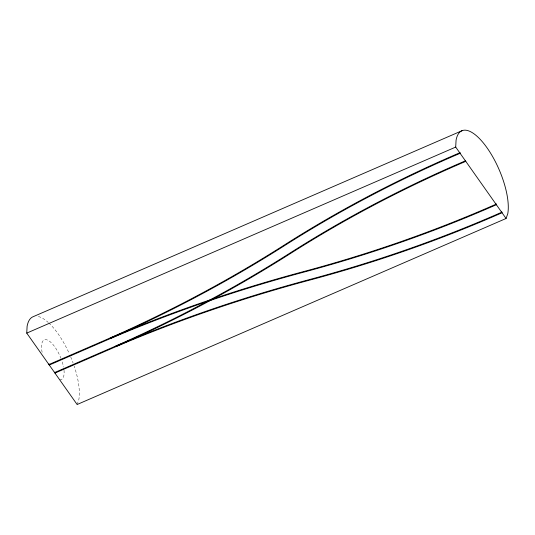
<?xml version="1.0" encoding="UTF-8"?>
<svg xmlns="http://www.w3.org/2000/svg" width="535" height="535" viewBox="0 0 535 535"><rect width="100%" height="100%" fill="white"/><g stroke="black" fill="none" stroke-linecap="round" stroke-linejoin="round"><path stroke-width="0.4" stroke-dasharray="2.67 2.01" d="M77.12 404.513L78.832 399.665A50.357 18.705 66.6 0 0 74.184 366.094M59.532 379.576L61.318 379.516A21.581 8.018 66.6 0 0 64.006 370.187M38.339 316.513A50.357 18.705 66.6 0 1 48.163 322.378M48.785 322.946A50.357 18.705 66.6 0 1 69.403 353.903M70.707 356.905A50.357 18.705 66.6 0 1 73.108 363.024M42.118 352.291A21.581 8.018 66.6 0 1 46.913 339.852A21.581 8.018 66.6 0 1 60.903 358.229M62.234 361.974A21.581 8.018 66.6 0 1 63.538 367.057"/><path stroke-width="0.8" d="M506.077 218.487L455.706 147.078L456.061 140.304A50.357 18.705 66.6 0 1 487.104 147.901A50.357 18.705 66.6 0 1 507.789 213.639L506.077 218.487L77.12 404.513L26.75 333.104L27.104 326.323A50.357 18.705 66.6 0 1 33.157 316.7L462.113 130.68M54.657 372.153L54.583 372.567L115.861 345.991L147.018 333.185A1403.646 1137.009 10.1 0 1 309.136 279.644A1292.319 1046.834 10.1 0 0 501.676 212.255L501.75 211.84L502.044 212.776A1292.319 1046.834 10.1 0 1 309.511 280.173A1403.646 1137.009 10.1 0 0 116.235 346.513L54.951 373.089L55.025 372.674M26.75 333.104L455.706 147.078M48.986 364.108L48.912 364.522L110.19 337.953L141.347 325.146A1403.646 1137.009 10.1 0 1 204.992 301.613L221.162 296.163A1403.646 1137.009 10.1 0 1 303.465 271.606A1292.319 1046.834 10.1 0 0 496.005 204.209L496.079 203.795L496.373 204.738A1292.319 1046.834 10.1 0 1 303.833 272.128A1403.646 1137.009 10.1 0 0 221.53 296.691L205.36 302.135A1403.646 1137.009 10.1 0 0 110.564 338.474L49.28 365.051L48.986 364.108M459.806 152.375L459.732 152.789A1292.319 1046.834 10.1 0 0 284.593 244.849A1403.646 1137.009 10.1 0 1 110.19 337.953L110.564 338.474L140.952 324.584A1403.646 1137.009 10.1 0 0 284.961 245.371A1292.319 1046.834 10.1 0 1 460.1 153.318L459.806 152.375M465.477 160.42L465.403 160.834A1292.319 1046.834 10.1 0 0 290.264 252.888A1403.646 1137.009 10.1 0 1 219.985 294.497L205.507 302.342A1403.646 1137.009 10.1 0 1 115.861 345.991L116.235 346.513L146.623 332.63A1403.646 1137.009 10.1 0 0 205.875 302.87L220.36 295.019A1403.646 1137.009 10.1 0 0 290.632 253.409A1292.319 1046.834 10.1 0 1 465.778 161.356L465.477 160.42"/></g></svg>
